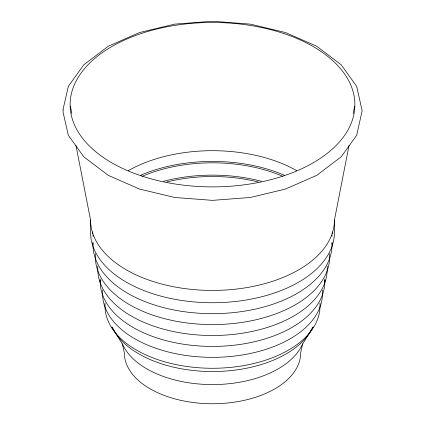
<?xml version="1.0" encoding="UTF-8"?>
<svg xmlns="http://www.w3.org/2000/svg" width="425" height="425" viewBox="0 0 425 425"><rect width="100%" height="100%" fill="white"/><g stroke="black" fill="none" stroke-linecap="round" stroke-linejoin="round"><path stroke-width="0.64" d="M353.154 113.507L354.551 106.372M75.969 145.483L90.552 220.023L90.552 232.337A121.948 70.407 0 0 0 212.5 302.743A121.948 70.407 0 0 0 334.448 232.337L334.448 220.023L349.031 145.483M302.595 343.841L300.688 352.835A88.188 50.915 0 0 1 212.5 403.75A88.188 50.915 0 0 1 124.312 352.835L122.405 343.841M70.449 106.372L71.846 113.507M332.037 242.059L332.037 244.651M329.63 253.72L329.63 256.96A117.13 67.623 0 0 1 212.5 324.588A117.13 67.623 0 0 1 95.37 256.96L95.37 253.72M327.218 266.034L327.218 269.275A114.718 66.231 0 0 1 212.5 335.506A114.718 66.231 0 0 1 97.782 269.275L97.782 266.034M324.812 278.997L324.812 281.589M322.405 290.009L322.405 293.898A109.905 63.453 0 0 1 212.5 357.351A109.905 63.453 0 0 1 102.595 293.898L102.595 290.009M319.993 302.972L319.993 306.212A107.493 62.061 0 0 1 212.5 368.273A107.493 62.061 0 0 1 105.007 306.212L105.007 302.972M100.188 278.997L100.188 281.589M92.963 242.059L92.963 244.651M166.86 181.974A115.026 66.412 0 0 1 258.14 181.974M163.694 181.268A117.438 67.803 0 0 1 261.306 181.268M142.513 176.173A117.438 67.803 0 0 1 282.487 176.173M332.323 231.901A119.845 69.19 0 0 1 332.217 233.835M332.09 235.126A119.845 69.19 0 0 1 331.925 236.422M93.075 236.422A119.845 69.19 0 0 1 92.91 235.126M92.783 233.835A119.845 69.19 0 0 1 92.677 231.901M140.462 175.323A119.845 69.19 0 0 1 284.538 175.323M128.292 170.653A119.845 69.19 0 0 1 296.708 170.653M324.79 280.293A112.312 64.844 0 0 1 212.5 346.428A112.312 64.844 0 0 1 100.21 280.293M332.015 243.371A119.537 69.015 0 0 1 212.5 313.666A119.537 69.015 0 0 1 92.985 243.371M334.448 220.023A121.948 70.407 0 0 1 212.5 290.429A121.948 70.407 0 0 1 90.552 220.023M63.107 109.209L63.107 112.397L68.197 134.72L68.924 136.09L83.778 156.788L108.242 175.35L139.559 189.072L174.744 197.487L212.5 200.356L250.256 197.487L285.441 189.072L316.758 175.35L341.222 156.788L356.076 136.09L356.803 134.72L362.148 110.803L356.803 86.886L356.076 85.515L341.222 64.818L316.758 46.261L285.441 32.534L250.256 24.119L212.5 21.25L174.744 24.119L139.559 32.534L108.242 46.261L83.778 64.818L68.924 85.515L68.197 86.886L63.107 109.209M313.013 327.011L302.148 344.866A92.809 53.582 0 0 1 212.5 384.577A92.809 53.582 0 0 1 122.852 344.866L111.988 327.011A104.061 60.079 0 0 0 212.5 371.535A104.061 60.079 0 0 0 313.013 327.011M141.307 175.87A142.386 82.206 0 0 0 354.886 104.677A142.386 82.206 0 0 0 141.307 33.485A142.386 82.206 0 0 0 141.307 175.87"/></g></svg>
